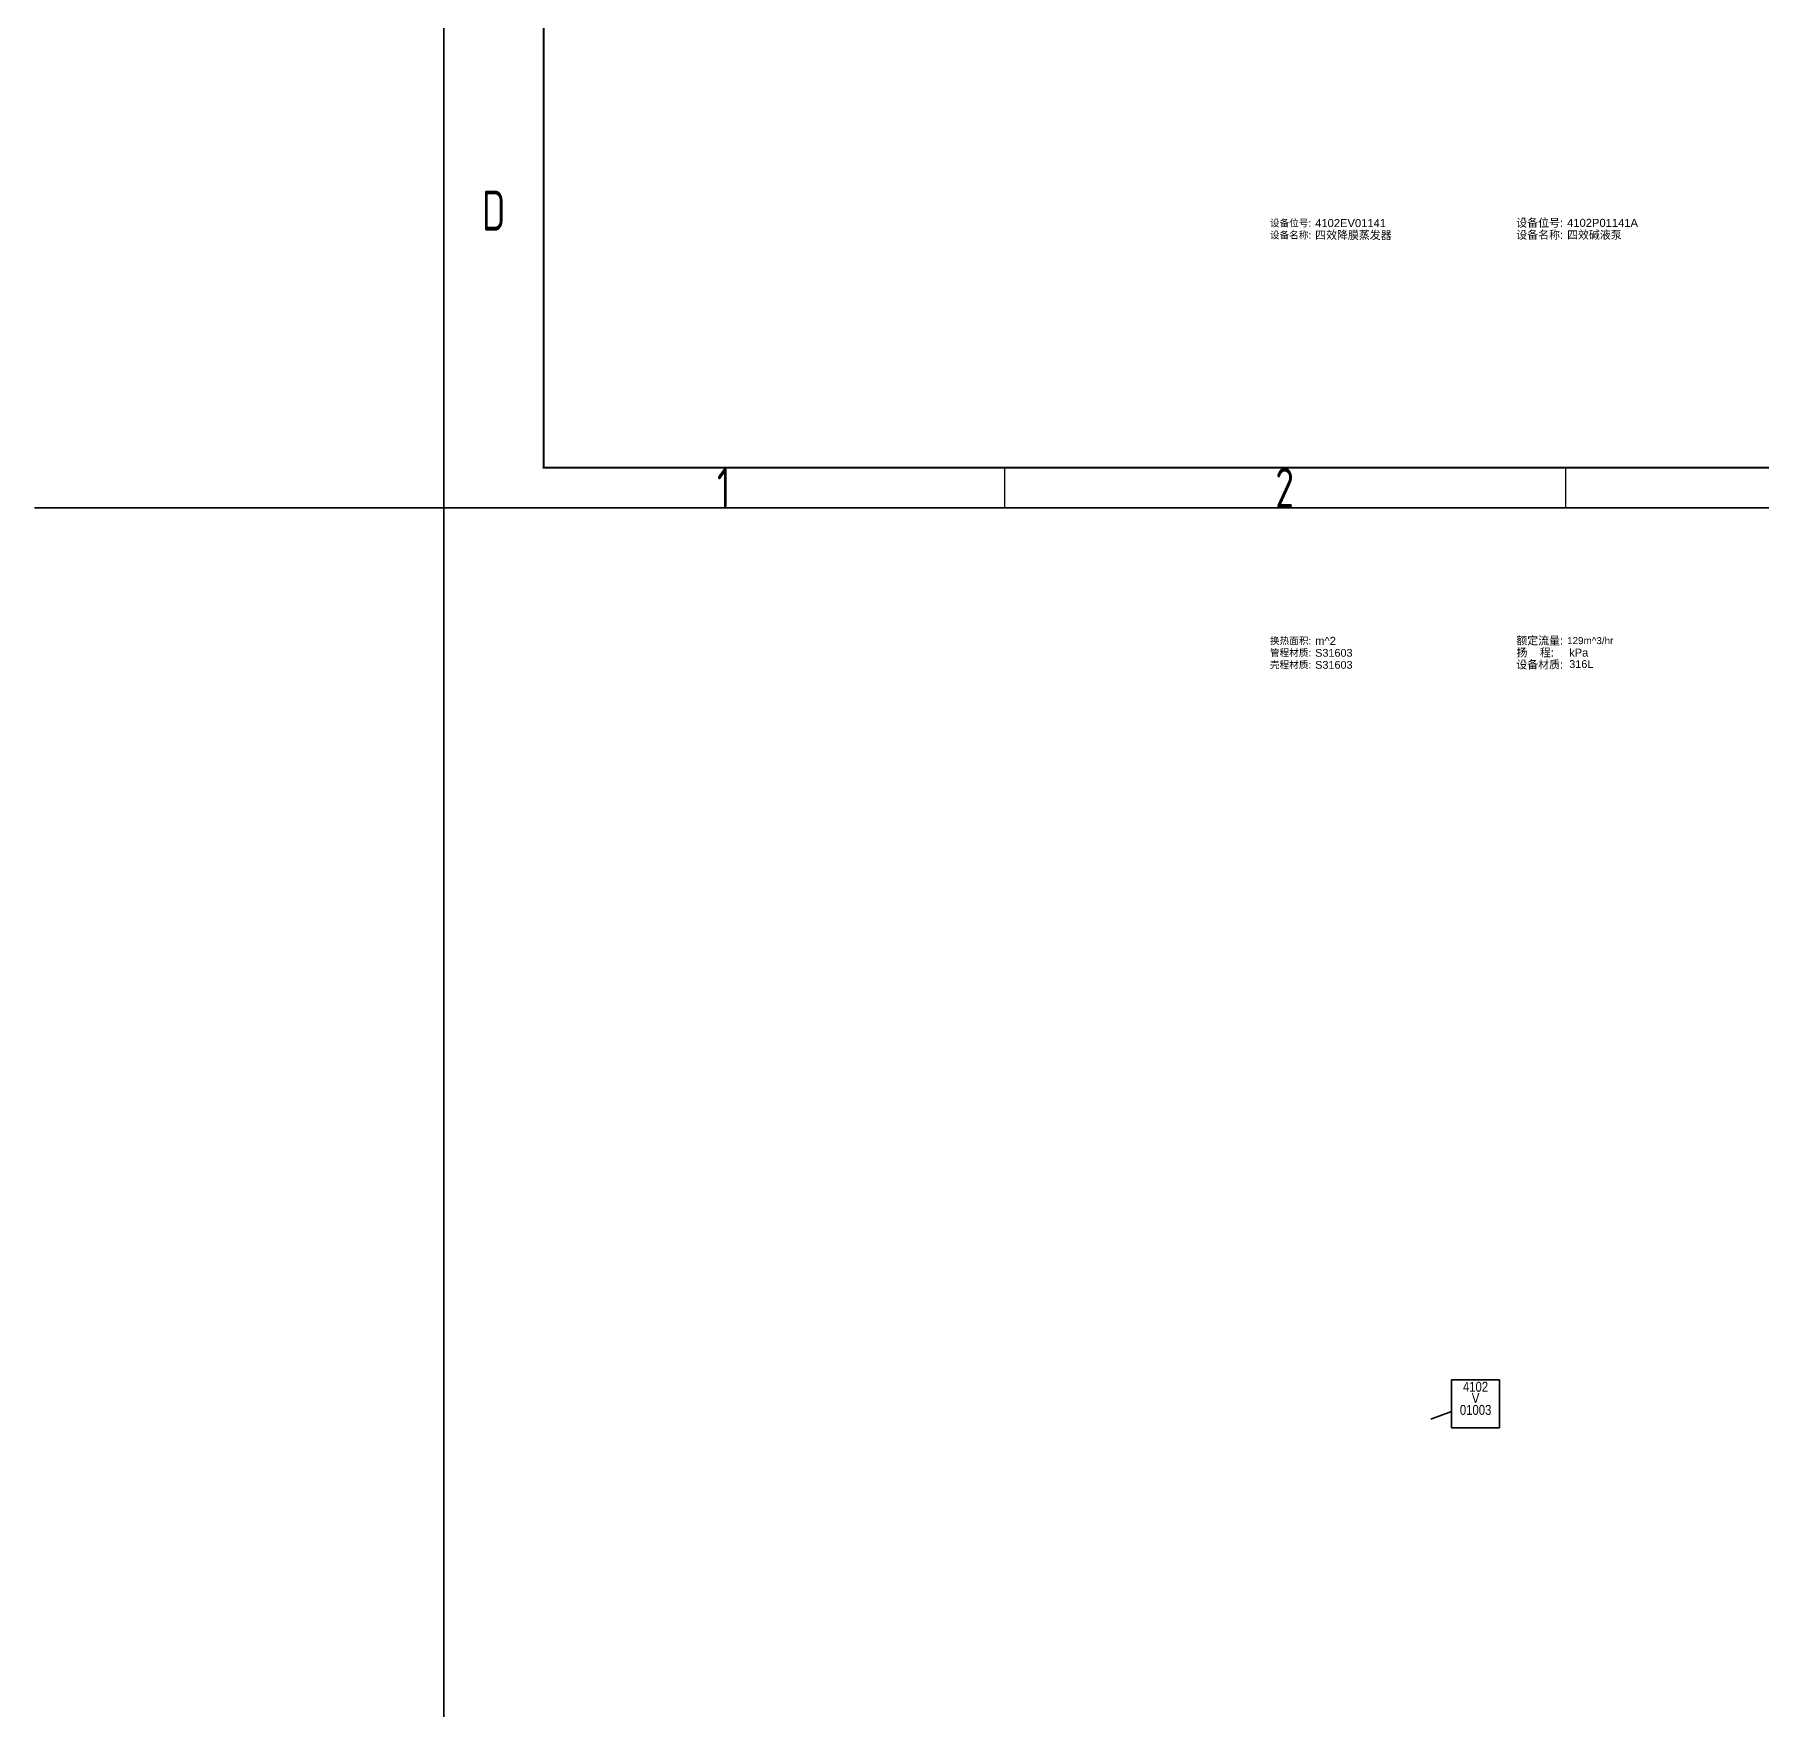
# Model space of a CAD drawing. Extents: x 757 to 8510, y -6585 to 527.
# Drawn here: x 1023.5 to 1455.3, y -1172.2 to -753.4 of the extents above; entities that cross this region are included whole.
import ezdxf
from ezdxf.enums import TextEntityAlignment as Align

# ---------------------------------------------------------------- set-up
doc = ezdxf.new("R2010")
doc.units = 0
doc.header["$MEASUREMENT"] = 0
for name, color, linetype in [('10', 7, 'CONTINUOUS'), ('11', 7, 'CONTINUOUS'), ('PUB_TITLE', 1, 'CONTINUOUS'), ('云线-1A', 6, 'CONTINUOUS'), ('图框', 92, 'CONTINUOUS')]:
    doc.layers.add(name, color=color, linetype=linetype)
doc.styles.add('Arial Narrow', font='ARIALN.TTF')
doc.styles.add('CD-Title Block', font='gbenor.shx', dxfattribs={"width": 0.8, "bigfont": 'gbcbig.shx'})
doc.styles.add('txt.shx', font='arial.ttf')

# ---------------------------------------------------------------- blocks, each defined once
blk = doc.blocks.new('A1图框_H')
at = {"layer": '图框', "linetype": 'Continuous'}
for p, q in [((-690.83, 0), (-690.83, -10)), ((-550.67, 0), (-550.67, -10))]:
    blk.add_line(p, q, dxfattribs=at)
blk.add_lwpolyline([(-831, 584), (10, 584), (10, -10), (-831, -10)], close=True, dxfattribs=at)
at = {"layer": '图框', "linetype": 'Continuous', "const_width": 0.5}
blk.add_lwpolyline([(-806, 574), (0, 574), (0, 0), (-806, 0)], close=True, dxfattribs=at)
at = {"layer": '图框', "linetype": 'Continuous', "style": 'CD-Title Block', "width": 0.8}
for s, p in [('D', (-818.5, 64.25)), ('1', (-761, -5)), ('2', (-620.83, -5))]:
    blk.add_text(s, height=10, dxfattribs=at).set_placement(p, align=Align.MIDDLE)

msp = doc.modelspace()

# ---------------------------------------------------------------- linework, layer by layer
at = {"layer": '11', "color": 7, "linetype": 'Continuous', "lineweight": 35}
for p, q in [((1377.63, -1101.61), (1377.63, -1089.61)), ((1377.63, -1089.61), (1389.63, -1089.61)), ((1389.63, -1089.61), (1389.63, -1101.61)), ((1389.63, -1101.61), (1377.63, -1101.61))]:
    msp.add_line(p, q, dxfattribs=at)
msp.add_lwpolyline([(1377.63, -1097.51), (1372.42, -1099.46)], dxfattribs=at)
at = {"layer": 'PUB_TITLE', "color": 2}
msp.add_lwpolyline([(1125.75, -277.65), (1966.75, -277.65), (1966.75, -871.65), (1125.75, -871.65)], close=True, dxfattribs=at)
at = {"layer": '云线-1A', "color": 1, "lineweight": 35}
for p, q in [((1125.75, -2718.9), (1125.75, 18.8)), ((7953.9, -871.65), (1023.5, -871.65))]:
    msp.add_line(p, q, dxfattribs=at)

# ---------------------------------------------------------------- block references
at = {"layer": '图框', "linetype": 'Continuous'}
msp.add_blockref('A1图框_H', (1956.75, -861.65), dxfattribs=at)

# ---------------------------------------------------------------- texts
at = {"layer": '10', "color": 7, "style": 'txt.shx'}
for s, height, p in [('设备位号:', 1.764, (1342.55, -800.51)), ('设备名称:', 1.764, (1342.55, -803.51)), ('设备位号:', 2, (1405.51, -800.46)), ('设备名称:', 2, (1405.51, -803.46)), ('换热面积:', 1.764, (1342.55, -904.91)), ('管程材质:', 1.764, (1342.55, -907.91)), ('额定流量:', 2, (1405.51, -904.86)), ('扬    程:', 2, (1403.21, -907.86)), ('壳程材质:', 1.764, (1342.55, -910.91)), ('设备材质:', 2, (1405.51, -910.86))]:
    msp.add_text(s, height=height, dxfattribs=at).set_placement(p, align=Align.MIDDLE_RIGHT)
for s, height, p in [('4102EV01141', 2, (1343.55, -800.52)), ('四效降膜蒸发器', 2, (1343.55, -803.52)), ('4102P01141A', 2, (1406.51, -800.46)), ('四效碱液泵', 2, (1406.51, -803.46)), ('m^ 2', 2, (1343.55, -904.92)), ('129m^ 3/hr', 1.764, (1406.51, -904.86)), ('kPa', 2, (1407.01, -907.86)), ('S31603', 1.94, (1343.55, -907.92)), ('S31603', 1.94, (1343.55, -910.92)), ('316L', 1.94, (1407.05, -910.72))]:
    msp.add_text(s, height=height, dxfattribs=at).set_placement(p, align=Align.MIDDLE_LEFT)
at = {"layer": '11', "color": 7, "style": 'Arial Narrow'}
for s, height, p in [('4102', 2.469, (1383.62, -1091.33)), ('01003', 2.469, (1383.64, -1097.11)), ('V', 2.47, (1383.64, -1094.16))]:
    msp.add_text(s, height=height, dxfattribs=at).set_placement(p, align=Align.MIDDLE_CENTER)

doc.saveas('drawing.dxf')
